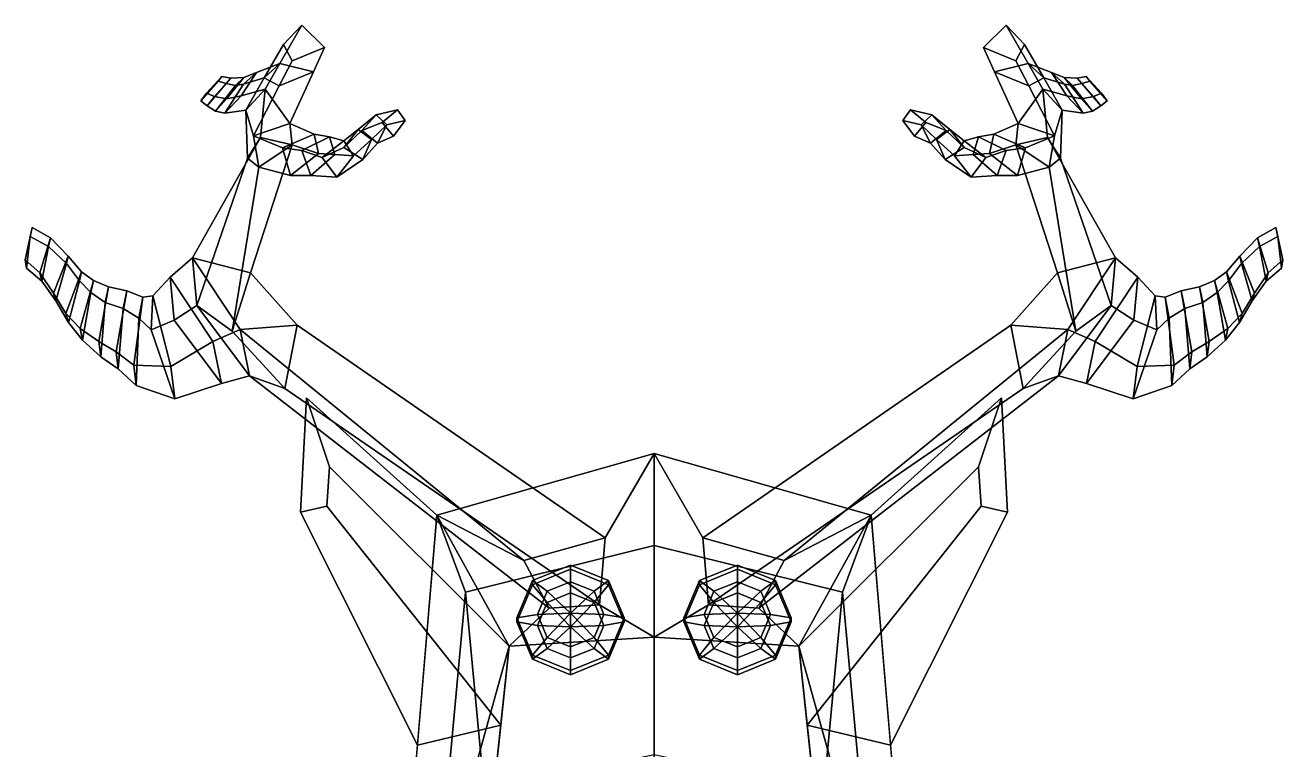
# Model space of a CAD drawing. Extents: x -89 to 89, y -151 to 298.
# Drawn here: x -89.2 to 89.2, y 194.7 to 297.6 of the extents above; entities that cross this region are included whole.
import ezdxf

# ---------------------------------------------------------------- set-up
doc = ezdxf.new("R2010")
doc.units = 0

msp = doc.modelspace()

# ---------------------------------------------------------------- linework, layer by layer
for points in [[(-53.081402, 292.147888, 215.285721), (-49.965714, 297.592224, 211.754578), (-52.565525, 294.862091, 210.579422), (-55.316818, 290.096283, 213.043335)], [(-53.081402, 292.147888, 215.285721), (-48.34111, 290.946564, 213.972672), (-46.742897, 294.436462, 211.88237), (-49.965714, 297.592224, 211.754578)], [(-49.965714, 297.592224, 211.754578), (-46.742897, 294.436462, 211.88237), (-51.337543, 292.542053, 210.204575), (-52.565525, 294.862091, 210.579422)], [(49.965714, 297.592224, 211.754578), (52.565525, 294.862091, 210.579422), (51.337543, 292.542053, 210.204575), (46.742897, 294.436462, 211.88237)], [(53.081402, 292.147888, 215.285721), (49.965714, 297.592224, 211.754578), (46.742897, 294.436462, 211.88237), (48.34111, 290.946564, 213.972672)], [(53.081402, 292.147888, 215.285721), (55.316818, 290.096283, 213.043335), (52.565525, 294.862091, 210.579422), (49.965714, 297.592224, 211.754578)], [(-55.316818, 290.096283, 213.043335), (-52.565525, 294.862091, 210.579422), (-51.337543, 292.542053, 210.204575), (-53.175957, 288.98056, 211.823776)], [(55.316818, 290.096283, 213.043335), (53.175957, 288.98056, 211.823776), (51.337543, 292.542053, 210.204575), (52.565525, 294.862091, 210.579422)], [(-48.34111, 290.946564, 213.972672), (-53.175957, 288.98056, 211.823776), (-51.337543, 292.542053, 210.204575), (-46.742897, 294.436462, 211.88237)], [(48.34111, 290.946564, 213.972672), (46.742897, 294.436462, 211.88237), (51.337543, 292.542053, 210.204575), (53.175957, 288.98056, 211.823776)], [(-55.175003, 288.489532, 217.658478), (-53.081402, 292.147888, 215.285721), (-56.407803, 290.881592, 212.844971), (-58.586052, 287.540375, 214.587341)], [(-53.081402, 292.147888, 215.285721), (-55.316818, 290.096283, 213.043335), (-58.243824, 289.204163, 210.530212), (-56.407803, 290.881592, 212.844971)], [(-51.682281, 283.650604, 218.34256), (-48.34111, 290.946564, 213.972672), (-53.081402, 292.147888, 215.285721), (-55.175003, 288.489532, 217.658478)], [(51.682281, 283.650604, 218.34256), (55.175003, 288.489532, 217.658478), (53.081402, 292.147888, 215.285721), (48.34111, 290.946564, 213.972672)], [(55.175003, 288.489532, 217.658478), (58.586052, 287.540375, 214.587341), (56.407803, 290.881592, 212.844971), (53.081402, 292.147888, 215.285721)], [(53.081402, 292.147888, 215.285721), (56.407803, 290.881592, 212.844971), (58.243824, 289.204163, 210.530212), (55.316818, 290.096283, 213.043335)], [(-64.323128, 286.84903, 200.748413), (-63.489468, 287.94754, 203.466599), (-61.349636, 290.284943, 203.656006), (-61.861752, 289.663055, 201.308746)], [(-60.696232, 289.32019, 205.012482), (-63.420002, 286.156982, 204.550644), (-64.323128, 286.84903, 200.748413), (-61.861752, 289.663055, 201.308746)], [(-62.396603, 287.443573, 207.51091), (-60.03949, 290.066162, 207.584213), (-61.349636, 290.284943, 203.656006), (-63.489468, 287.94754, 203.466599)], [(-59.382004, 289.032898, 208.809601), (-62.255955, 285.374634, 209.142166), (-63.420002, 286.156982, 204.550644), (-60.696232, 289.32019, 205.012482)], [(-60.653652, 287.146576, 212.044662), (-58.221508, 290.15152, 211.412369), (-60.03949, 290.066162, 207.584213), (-62.396603, 287.443573, 207.51091)], [(-58.243824, 289.204163, 210.530212), (-60.917786, 285.076477, 212.160278), (-62.255955, 285.374634, 209.142166), (-59.382004, 289.032898, 208.809601)], [(-60.03949, 290.066162, 207.584213), (-60.696232, 289.32019, 205.012482), (-61.861752, 289.663055, 201.308746), (-61.349636, 290.284943, 203.656006)], [(-55.316818, 290.096283, 213.043335), (-57.944077, 285.54541, 215.396133), (-60.917786, 285.076477, 212.160278), (-58.243824, 289.204163, 210.530212)], [(-58.221508, 290.15152, 211.412369), (-59.382004, 289.032898, 208.809601), (-60.696232, 289.32019, 205.012482), (-60.03949, 290.066162, 207.584213)], [(-58.586052, 287.540375, 214.587341), (-56.407803, 290.881592, 212.844971), (-58.221508, 290.15152, 211.412369), (-60.653652, 287.146576, 212.044662)], [(-56.407803, 290.881592, 212.844971), (-58.243824, 289.204163, 210.530212), (-59.382004, 289.032898, 208.809601), (-58.221508, 290.15152, 211.412369)], [(-56.850544, 281.861816, 215.060196), (-57.944077, 285.54541, 215.396133), (-55.316818, 290.096283, 213.043335), (-53.175957, 288.98056, 211.823776)], [(-51.682281, 283.650604, 218.34256), (-56.850544, 281.861816, 215.060196), (-53.175957, 288.98056, 211.823776), (-48.34111, 290.946564, 213.972672)], [(51.682281, 283.650604, 218.34256), (48.34111, 290.946564, 213.972672), (53.175957, 288.98056, 211.823776), (56.850544, 281.861816, 215.060196)], [(56.850544, 281.861816, 215.060196), (53.175957, 288.98056, 211.823776), (55.316818, 290.096283, 213.043335), (57.944077, 285.54541, 215.396133)], [(55.316818, 290.096283, 213.043335), (58.243824, 289.204163, 210.530212), (60.917786, 285.076477, 212.160278), (57.944077, 285.54541, 215.396133)], [(58.586052, 287.540375, 214.587341), (60.653652, 287.146576, 212.044662), (58.221508, 290.15152, 211.412369), (56.407803, 290.881592, 212.844971)], [(56.407803, 290.881592, 212.844971), (58.221508, 290.15152, 211.412369), (59.382004, 289.032898, 208.809601), (58.243824, 289.204163, 210.530212)], [(60.653652, 287.146576, 212.044662), (62.396603, 287.443573, 207.51091), (60.03949, 290.066162, 207.584213), (58.221508, 290.15152, 211.412369)], [(58.221508, 290.15152, 211.412369), (60.03949, 290.066162, 207.584213), (60.696232, 289.32019, 205.012482), (59.382004, 289.032898, 208.809601)], [(58.243824, 289.204163, 210.530212), (59.382004, 289.032898, 208.809601), (62.255955, 285.374634, 209.142166), (60.917786, 285.076477, 212.160278)], [(59.382004, 289.032898, 208.809601), (60.696232, 289.32019, 205.012482), (63.420002, 286.156982, 204.550644), (62.255955, 285.374634, 209.142166)], [(62.396603, 287.443573, 207.51091), (63.489468, 287.94754, 203.466599), (61.349636, 290.284943, 203.656006), (60.03949, 290.066162, 207.584213)], [(60.03949, 290.066162, 207.584213), (61.349636, 290.284943, 203.656006), (61.861752, 289.663055, 201.308746), (60.696232, 289.32019, 205.012482)], [(60.696232, 289.32019, 205.012482), (61.861752, 289.663055, 201.308746), (64.323128, 286.84903, 200.748413), (63.420002, 286.156982, 204.550644)], [(64.323128, 286.84903, 200.748413), (61.861752, 289.663055, 201.308746), (61.349636, 290.284943, 203.656006), (63.489468, 287.94754, 203.466599)], [(-63.420002, 286.156982, 204.550644), (-62.396603, 287.443573, 207.51091), (-63.489468, 287.94754, 203.466599), (-64.323128, 286.84903, 200.748413)], [(-62.255955, 285.374634, 209.142166), (-60.653652, 287.146576, 212.044662), (-62.396603, 287.443573, 207.51091), (-63.420002, 286.156982, 204.550644)], [(-60.917786, 285.076477, 212.160278), (-58.586052, 287.540375, 214.587341), (-60.653652, 287.146576, 212.044662), (-62.255955, 285.374634, 209.142166)], [(-57.944077, 285.54541, 215.396133), (-55.175003, 288.489532, 217.658478), (-58.586052, 287.540375, 214.587341), (-60.917786, 285.076477, 212.160278)], [(-55.870377, 281.623535, 221.46286), (-55.175003, 288.489532, 217.658478), (-57.944077, 285.54541, 215.396133), (-57.705181, 278.694183, 218.261032)], [(-55.870377, 281.623535, 221.46286), (-51.351543, 280.613037, 220.358444), (-51.682281, 283.650604, 218.34256), (-55.175003, 288.489532, 217.658478)], [(55.870377, 281.623535, 221.46286), (55.175003, 288.489532, 217.658478), (51.682281, 283.650604, 218.34256), (51.351543, 280.613037, 220.358444)], [(55.870377, 281.623535, 221.46286), (57.705181, 278.694183, 218.261032), (57.944077, 285.54541, 215.396133), (55.175003, 288.489532, 217.658478)], [(57.944077, 285.54541, 215.396133), (60.917786, 285.076477, 212.160278), (58.586052, 287.540375, 214.587341), (55.175003, 288.489532, 217.658478)], [(60.917786, 285.076477, 212.160278), (62.255955, 285.374634, 209.142166), (60.653652, 287.146576, 212.044662), (58.586052, 287.540375, 214.587341)], [(62.255955, 285.374634, 209.142166), (63.420002, 286.156982, 204.550644), (62.396603, 287.443573, 207.51091), (60.653652, 287.146576, 212.044662)], [(63.420002, 286.156982, 204.550644), (64.323128, 286.84903, 200.748413), (63.489468, 287.94754, 203.466599), (62.396603, 287.443573, 207.51091)], [(-57.705181, 278.694183, 218.261032), (-57.944077, 285.54541, 215.396133), (-56.850544, 281.861816, 215.060196), (-56.071655, 277.440369, 216.890625)], [(-44.008301, 280.21698, 210.470337), (-41.993748, 282.793518, 213.059067), (-39.440041, 284.871368, 211.351303), (-41.479095, 282.648407, 209.114502)], [(-41.993748, 282.793518, 213.059067), (-40.088383, 281.377411, 213.477753), (-37.893673, 283.432068, 211.835602), (-39.440041, 284.871368, 211.351303)], [(-41.479095, 282.648407, 209.114502), (-39.440041, 284.871368, 211.351303), (-36.415146, 285.57547, 209.653091), (-38.58345, 283.794006, 207.764709)], [(-39.440041, 284.871368, 211.351303), (-37.893673, 283.432068, 211.835602), (-35.334682, 284.077728, 210.271057), (-36.415146, 285.57547, 209.653091)], [(-37.893673, 283.432068, 211.835602), (-39.241405, 280.843689, 209.211594), (-36.955421, 281.815521, 208.094498), (-35.334682, 284.077728, 210.271057)], [(-36.955421, 281.815521, 208.094498), (-38.58345, 283.794006, 207.764709), (-36.415146, 285.57547, 209.653091), (-35.334682, 284.077728, 210.271057)], [(36.955421, 281.815521, 208.094498), (35.334682, 284.077728, 210.271057), (36.415146, 285.57547, 209.653091), (38.58345, 283.794006, 207.764709)], [(39.440041, 284.871368, 211.351303), (36.415146, 285.57547, 209.653091), (35.334682, 284.077728, 210.271057), (37.893673, 283.432068, 211.835602)], [(37.893673, 283.432068, 211.835602), (35.334682, 284.077728, 210.271057), (36.955421, 281.815521, 208.094498), (39.241405, 280.843689, 209.211594)], [(41.479095, 282.648407, 209.114502), (38.58345, 283.794006, 207.764709), (36.415146, 285.57547, 209.653091), (39.440041, 284.871368, 211.351303)], [(41.993748, 282.793518, 213.059067), (39.440041, 284.871368, 211.351303), (37.893673, 283.432068, 211.835602), (40.088383, 281.377411, 213.477753)], [(44.008301, 280.21698, 210.470337), (41.479095, 282.648407, 209.114502), (39.440041, 284.871368, 211.351303), (41.993748, 282.793518, 213.059067)], [(57.705181, 278.694183, 218.261032), (56.071655, 277.440369, 216.890625), (56.850544, 281.861816, 215.060196), (57.944077, 285.54541, 215.396133)], [(-56.850544, 281.861816, 215.060196), (-51.682281, 283.650604, 218.34256), (-48.218861, 282.141296, 216.698776), (-52.728737, 280.197357, 213.730423)], [(-52.728737, 280.197357, 213.730423), (-48.218861, 282.141296, 216.698776), (-46.040848, 281.734222, 215.517242), (-49.997608, 279.79364, 212.827393)], [(-51.682281, 283.650604, 218.34256), (-51.351543, 280.613037, 220.358444), (-47.594078, 279.36792, 218.362274), (-48.218861, 282.141296, 216.698776)], [(-48.218861, 282.141296, 216.698776), (-47.594078, 279.36792, 218.362274), (-45.282837, 279.235718, 216.920761), (-46.040848, 281.734222, 215.517242)], [(-47.105038, 278.826019, 211.90332), (-44.015598, 281.167847, 214.454803), (-41.993748, 282.793518, 213.059067), (-44.008301, 280.21698, 210.470337)], [(-44.015598, 281.167847, 214.454803), (-42.662128, 279.057037, 215.373352), (-40.088383, 281.377411, 213.477753), (-41.993748, 282.793518, 213.059067)], [(-41.301949, 278.510406, 210.424377), (-44.008301, 280.21698, 210.470337), (-41.479095, 282.648407, 209.114502), (-39.241405, 280.843689, 209.211594)], [(-39.241405, 280.843689, 209.211594), (-41.479095, 282.648407, 209.114502), (-38.58345, 283.794006, 207.764709), (-36.955421, 281.815521, 208.094498)], [(-40.088383, 281.377411, 213.477753), (-41.301949, 278.510406, 210.424377), (-39.241405, 280.843689, 209.211594), (-37.893673, 283.432068, 211.835602)], [(39.241405, 280.843689, 209.211594), (36.955421, 281.815521, 208.094498), (38.58345, 283.794006, 207.764709), (41.479095, 282.648407, 209.114502)], [(40.088383, 281.377411, 213.477753), (37.893673, 283.432068, 211.835602), (39.241405, 280.843689, 209.211594), (41.301949, 278.510406, 210.424377)], [(41.301949, 278.510406, 210.424377), (39.241405, 280.843689, 209.211594), (41.479095, 282.648407, 209.114502), (44.008301, 280.21698, 210.470337)], [(44.015598, 281.167847, 214.454803), (41.993748, 282.793518, 213.059067), (40.088383, 281.377411, 213.477753), (42.662128, 279.057037, 215.373352)], [(47.105038, 278.826019, 211.90332), (44.008301, 280.21698, 210.470337), (41.993748, 282.793518, 213.059067), (44.015598, 281.167847, 214.454803)], [(48.218861, 282.141296, 216.698776), (46.040848, 281.734222, 215.517242), (45.282837, 279.235718, 216.920761), (47.594078, 279.36792, 218.362274)], [(52.728737, 280.197357, 213.730423), (49.997608, 279.79364, 212.827393), (46.040848, 281.734222, 215.517242), (48.218861, 282.141296, 216.698776)], [(51.682281, 283.650604, 218.34256), (48.218861, 282.141296, 216.698776), (47.594078, 279.36792, 218.362274), (51.351543, 280.613037, 220.358444)], [(56.850544, 281.861816, 215.060196), (52.728737, 280.197357, 213.730423), (48.218861, 282.141296, 216.698776), (51.682281, 283.650604, 218.34256)], [(-65.490334, 264.572479, 230.910507), (-57.264008, 262.422821, 232.430176), (-51.351543, 280.613037, 220.358444), (-55.870377, 281.623535, 221.46286)], [(-64.869171, 257.78479, 227.004532), (-65.490334, 264.572479, 230.910507), (-55.870377, 281.623535, 221.46286), (-57.705181, 278.694183, 218.261032)], [(-59.864582, 254.165665, 226.526321), (-56.071655, 277.440369, 216.890625), (-51.351543, 280.613037, 220.358444), (-57.264008, 262.422821, 232.430176)], [(-56.071655, 277.440369, 216.890625), (-56.850544, 281.861816, 215.060196), (-52.728737, 280.197357, 213.730423), (-51.57272, 276.23819, 215.156006)], [(-51.351543, 280.613037, 220.358444), (-56.071655, 277.440369, 216.890625), (-51.57272, 276.23819, 215.156006), (-47.594078, 279.36792, 218.362274)], [(-49.997608, 279.79364, 212.827393), (-46.040848, 281.734222, 215.517242), (-44.015598, 281.167847, 214.454803), (-47.105038, 278.826019, 211.90332)], [(-46.040848, 281.734222, 215.517242), (-45.282837, 279.235718, 216.920761), (-42.662128, 279.057037, 215.373352), (-44.015598, 281.167847, 214.454803)], [(-42.662128, 279.057037, 215.373352), (-45.036663, 276.003723, 212.452332), (-41.301949, 278.510406, 210.424377), (-40.088383, 281.377411, 213.477753)], [(42.662128, 279.057037, 215.373352), (40.088383, 281.377411, 213.477753), (41.301949, 278.510406, 210.424377), (45.036663, 276.003723, 212.452332)], [(46.040848, 281.734222, 215.517242), (44.015598, 281.167847, 214.454803), (42.662128, 279.057037, 215.373352), (45.282837, 279.235718, 216.920761)], [(49.997608, 279.79364, 212.827393), (47.105038, 278.826019, 211.90332), (44.015598, 281.167847, 214.454803), (46.040848, 281.734222, 215.517242)], [(51.351543, 280.613037, 220.358444), (47.594078, 279.36792, 218.362274), (51.57272, 276.23819, 215.156006), (56.071655, 277.440369, 216.890625)], [(65.490334, 264.572479, 230.910507), (55.870377, 281.623535, 221.46286), (51.351543, 280.613037, 220.358444), (57.264008, 262.422821, 232.430176)], [(59.864582, 254.165665, 226.526321), (57.264008, 262.422821, 232.430176), (51.351543, 280.613037, 220.358444), (56.071655, 277.440369, 216.890625)], [(56.071655, 277.440369, 216.890625), (51.57272, 276.23819, 215.156006), (52.728737, 280.197357, 213.730423), (56.850544, 281.861816, 215.060196)], [(64.869171, 257.78479, 227.004532), (57.705181, 278.694183, 218.261032), (55.870377, 281.623535, 221.46286), (65.490334, 264.572479, 230.910507)], [(-64.869171, 257.78479, 227.004532), (-57.705181, 278.694183, 218.261032), (-56.071655, 277.440369, 216.890625), (-59.864582, 254.165665, 226.526321)], [(-51.57272, 276.23819, 215.156006), (-52.728737, 280.197357, 213.730423), (-49.997608, 279.79364, 212.827393), (-48.689106, 276.271942, 213.974976)], [(-47.594078, 279.36792, 218.362274), (-51.57272, 276.23819, 215.156006), (-48.689106, 276.271942, 213.974976), (-45.282837, 279.235718, 216.920761)], [(-48.689106, 276.271942, 213.974976), (-49.997608, 279.79364, 212.827393), (-47.105038, 278.826019, 211.90332), (-45.036663, 276.003723, 212.452332)], [(-45.282837, 279.235718, 216.920761), (-48.689106, 276.271942, 213.974976), (-45.036663, 276.003723, 212.452332), (-42.662128, 279.057037, 215.373352)], [(-45.036663, 276.003723, 212.452332), (-47.105038, 278.826019, 211.90332), (-44.008301, 280.21698, 210.470337), (-41.301949, 278.510406, 210.424377)], [(45.036663, 276.003723, 212.452332), (41.301949, 278.510406, 210.424377), (44.008301, 280.21698, 210.470337), (47.105038, 278.826019, 211.90332)], [(45.282837, 279.235718, 216.920761), (42.662128, 279.057037, 215.373352), (45.036663, 276.003723, 212.452332), (48.689106, 276.271942, 213.974976)], [(48.689106, 276.271942, 213.974976), (45.036663, 276.003723, 212.452332), (47.105038, 278.826019, 211.90332), (49.997608, 279.79364, 212.827393)], [(47.594078, 279.36792, 218.362274), (45.282837, 279.235718, 216.920761), (48.689106, 276.271942, 213.974976), (51.57272, 276.23819, 215.156006)], [(51.57272, 276.23819, 215.156006), (48.689106, 276.271942, 213.974976), (49.997608, 279.79364, 212.827393), (52.728737, 280.197357, 213.730423)], [(64.869171, 257.78479, 227.004532), (59.864582, 254.165665, 226.526321), (56.071655, 277.440369, 216.890625), (57.705181, 278.694183, 218.261032)], [(-89.247963, 264.292328, 204.55014), (-88.254265, 268.85379, 204.691238), (-88.525047, 267.610046, 202.247635), (-89.063248, 263.087433, 201.816635)], [(-87.141693, 262.435852, 207.4646), (-85.667999, 267.385986, 207.994644), (-88.254265, 268.85379, 204.691238), (-89.247963, 264.292328, 204.55014)], [(-85.667999, 267.385986, 207.994644), (-85.941101, 266.195129, 205.185654), (-88.525047, 267.610046, 202.247635), (-88.254265, 268.85379, 204.691238)], [(87.141693, 262.435852, 207.4646), (89.247963, 264.292328, 204.55014), (88.254265, 268.85379, 204.691238), (85.667999, 267.385986, 207.994644)], [(85.667999, 267.385986, 207.994644), (88.254265, 268.85379, 204.691238), (88.525047, 267.610046, 202.247635), (85.941101, 266.195129, 205.185654)], [(89.247963, 264.292328, 204.55014), (89.063248, 263.087433, 201.816635), (88.525047, 267.610046, 202.247635), (88.254265, 268.85379, 204.691238)], [(-85.941101, 266.195129, 205.185654), (-86.89193, 261.268402, 204.359238), (-89.063248, 263.087433, 201.816635), (-88.525047, 267.610046, 202.247635)], [(-85.238373, 259.544861, 210.851456), (-83.145988, 264.811981, 211.953308), (-85.667999, 267.385986, 207.994644), (-87.141693, 262.435852, 207.4646)], [(-83.38414, 263.749573, 208.726486), (-84.877174, 258.477905, 207.328995), (-86.89193, 261.268402, 204.359238), (-85.941101, 266.195129, 205.185654)], [(-83.145988, 264.811981, 211.953308), (-83.38414, 263.749573, 208.726486), (-85.941101, 266.195129, 205.185654), (-85.667999, 267.385986, 207.994644)], [(85.238373, 259.544861, 210.851456), (87.141693, 262.435852, 207.4646), (85.667999, 267.385986, 207.994644), (83.145988, 264.811981, 211.953308)], [(83.145988, 264.811981, 211.953308), (85.667999, 267.385986, 207.994644), (85.941101, 266.195129, 205.185654), (83.38414, 263.749573, 208.726486)], [(83.38414, 263.749573, 208.726486), (85.941101, 266.195129, 205.185654), (86.89193, 261.268402, 204.359238), (84.877174, 258.477905, 207.328995)], [(85.941101, 266.195129, 205.185654), (88.525047, 267.610046, 202.247635), (89.063248, 263.087433, 201.816635), (86.89193, 261.268402, 204.359238)], [(-86.89193, 261.268402, 204.359238), (-87.141693, 262.435852, 207.4646), (-89.247963, 264.292328, 204.55014), (-89.063248, 263.087433, 201.816635)], [(-83.489998, 256.648834, 214.12323), (-81.263657, 262.561218, 215.230591), (-83.145988, 264.811981, 211.953308), (-85.238373, 259.544861, 210.851456)], [(-81.263657, 262.561218, 215.230591), (-81.545784, 261.321533, 211.667084), (-83.38414, 263.749573, 208.726486), (-83.145988, 264.811981, 211.953308)], [(-58.748203, 254.394623, 236.554749), (-65.490334, 264.572479, 230.910507), (-68.680283, 261.830841, 229.205231), (-62.598759, 252.681992, 234.289383)], [(-65.490334, 264.572479, 230.910507), (-64.869171, 257.78479, 227.004532), (-68.116745, 255.719421, 225.695023), (-68.680283, 261.830841, 229.205231)], [(-58.748203, 254.394623, 236.554749), (-50.622543, 254.987778, 237.028763), (-57.264008, 262.422821, 232.430176), (-65.490334, 264.572479, 230.910507)], [(58.748203, 254.394623, 236.554749), (65.490334, 264.572479, 230.910507), (57.264008, 262.422821, 232.430176), (50.622543, 254.987778, 237.028763)], [(58.748203, 254.394623, 236.554749), (62.598759, 252.681992, 234.289383), (68.680283, 261.830841, 229.205231), (65.490334, 264.572479, 230.910507)], [(65.490334, 264.572479, 230.910507), (68.680283, 261.830841, 229.205231), (68.116745, 255.719421, 225.695023), (64.869171, 257.78479, 227.004532)], [(83.489998, 256.648834, 214.12323), (85.238373, 259.544861, 210.851456), (83.145988, 264.811981, 211.953308), (81.263657, 262.561218, 215.230591)], [(81.263657, 262.561218, 215.230591), (83.145988, 264.811981, 211.953308), (83.38414, 263.749573, 208.726486), (81.545784, 261.321533, 211.667084)], [(86.89193, 261.268402, 204.359238), (89.063248, 263.087433, 201.816635), (89.247963, 264.292328, 204.55014), (87.141693, 262.435852, 207.4646)], [(-84.877174, 258.477905, 207.328995), (-85.238373, 259.544861, 210.851456), (-87.141693, 262.435852, 207.4646), (-86.89193, 261.268402, 204.359238)], [(-81.545784, 261.321533, 211.667084), (-83.109917, 255.411407, 210.223694), (-84.877174, 258.477905, 207.328995), (-83.38414, 263.749573, 208.726486)], [(-81.448303, 254.525314, 217.172409), (-79.548698, 261.362183, 217.771744), (-81.263657, 262.561218, 215.230591), (-83.489998, 256.648834, 214.12323)], [(-79.548698, 261.362183, 217.771744), (-79.935165, 259.6633, 213.948639), (-81.545784, 261.321533, 211.667084), (-81.263657, 262.561218, 215.230591)], [(-50.622543, 254.987778, 237.028763), (-52.399681, 246.006943, 229.851746), (-59.864582, 254.165665, 226.526321), (-57.264008, 262.422821, 232.430176)], [(50.622543, 254.987778, 237.028763), (57.264008, 262.422821, 232.430176), (59.864582, 254.165665, 226.526321), (52.399681, 246.006943, 229.851746)], [(81.448303, 254.525314, 217.172409), (83.489998, 256.648834, 214.12323), (81.263657, 262.561218, 215.230591), (79.548698, 261.362183, 217.771744)], [(79.548698, 261.362183, 217.771744), (81.263657, 262.561218, 215.230591), (81.545784, 261.321533, 211.667084), (79.935165, 259.6633, 213.948639)], [(81.545784, 261.321533, 211.667084), (83.38414, 263.749573, 208.726486), (84.877174, 258.477905, 207.328995), (83.109917, 255.411407, 210.223694)], [(84.877174, 258.477905, 207.328995), (86.89193, 261.268402, 204.359238), (87.141693, 262.435852, 207.4646), (85.238373, 259.544861, 210.851456)], [(-79.935165, 259.6633, 213.948639), (-81.122849, 252.865692, 212.934082), (-83.109917, 255.411407, 210.223694), (-81.545784, 261.321533, 211.667084)], [(-78.804611, 252.675446, 220.555466), (-77.409111, 260.459686, 220.524033), (-79.548698, 261.362183, 217.771744), (-81.448303, 254.525314, 217.172409)], [(-77.409111, 260.459686, 220.524033), (-77.877769, 258.214172, 216.462311), (-79.935165, 259.6633, 213.948639), (-79.548698, 261.362183, 217.771744)], [(-68.680283, 261.830841, 229.205231), (-68.116745, 255.719421, 225.695023), (-71.373322, 254.365112, 223.936935), (-71.135727, 259.158752, 228.133957)], [(-62.598759, 252.681992, 234.289383), (-68.680283, 261.830841, 229.205231), (-71.135727, 259.158752, 228.133957), (-68.556953, 249.13826, 231.438873)], [(62.598759, 252.681992, 234.289383), (68.556953, 249.13826, 231.438873), (71.135727, 259.158752, 228.133957), (68.680283, 261.830841, 229.205231)], [(68.680283, 261.830841, 229.205231), (71.135727, 259.158752, 228.133957), (71.373322, 254.365112, 223.936935), (68.116745, 255.719421, 225.695023)], [(78.804611, 252.675446, 220.555466), (81.448303, 254.525314, 217.172409), (79.548698, 261.362183, 217.771744), (77.409111, 260.459686, 220.524033)], [(77.409111, 260.459686, 220.524033), (79.548698, 261.362183, 217.771744), (79.935165, 259.6633, 213.948639), (77.877769, 258.214172, 216.462311)], [(79.935165, 259.6633, 213.948639), (81.545784, 261.321533, 211.667084), (83.109917, 255.411407, 210.223694), (81.122849, 252.865692, 212.934082)], [(-83.109917, 255.411407, 210.223694), (-83.489998, 256.648834, 214.12323), (-85.238373, 259.544861, 210.851456), (-84.877174, 258.477905, 207.328995)], [(-77.877769, 258.214172, 216.462311), (-78.515724, 250.508896, 215.983627), (-81.122849, 252.865692, 212.934082), (-79.935165, 259.6633, 213.948639)], [(-76.348816, 251.240128, 223.543961), (-74.798256, 259.889252, 223.509033), (-77.409111, 260.459686, 220.524033), (-78.804611, 252.675446, 220.555466)], [(-74.798256, 259.889252, 223.509033), (-75.318977, 257.394318, 218.995987), (-77.877769, 258.214172, 216.462311), (-77.409111, 260.459686, 220.524033)], [(-73.845322, 249.322952, 226.877426), (-72.552277, 258.989899, 226.45369), (-74.798256, 259.889252, 223.509033), (-76.348816, 251.240128, 223.543961)], [(-72.552277, 258.989899, 226.45369), (-73.13456, 256.018921, 221.557327), (-75.318977, 257.394318, 218.995987), (-74.798256, 259.889252, 223.509033)], [(-68.556953, 249.13826, 231.438873), (-71.135727, 259.158752, 228.133957), (-72.552277, 258.989899, 226.45369), (-73.845322, 249.322952, 226.877426)], [(-71.135727, 259.158752, 228.133957), (-71.373322, 254.365112, 223.936935), (-73.13456, 256.018921, 221.557327), (-72.552277, 258.989899, 226.45369)], [(68.556953, 249.13826, 231.438873), (73.845322, 249.322952, 226.877426), (72.552277, 258.989899, 226.45369), (71.135727, 259.158752, 228.133957)], [(71.135727, 259.158752, 228.133957), (72.552277, 258.989899, 226.45369), (73.13456, 256.018921, 221.557327), (71.373322, 254.365112, 223.936935)], [(73.845322, 249.322952, 226.877426), (76.348816, 251.240128, 223.543961), (74.798256, 259.889252, 223.509033), (72.552277, 258.989899, 226.45369)], [(72.552277, 258.989899, 226.45369), (74.798256, 259.889252, 223.509033), (75.318977, 257.394318, 218.995987), (73.13456, 256.018921, 221.557327)], [(76.348816, 251.240128, 223.543961), (78.804611, 252.675446, 220.555466), (77.409111, 260.459686, 220.524033), (74.798256, 259.889252, 223.509033)], [(74.798256, 259.889252, 223.509033), (77.409111, 260.459686, 220.524033), (77.877769, 258.214172, 216.462311), (75.318977, 257.394318, 218.995987)], [(77.877769, 258.214172, 216.462311), (79.935165, 259.6633, 213.948639), (81.122849, 252.865692, 212.934082), (78.515724, 250.508896, 215.983627)], [(83.109917, 255.411407, 210.223694), (84.877174, 258.477905, 207.328995), (85.238373, 259.544861, 210.851456), (83.489998, 256.648834, 214.12323)], [(-75.318977, 257.394318, 218.995987), (-76.027809, 248.832779, 218.464127), (-78.515724, 250.508896, 215.983627), (-77.877769, 258.214172, 216.462311)], [(-73.13456, 256.018921, 221.557327), (-73.513901, 246.466553, 221.323273), (-76.027809, 248.832779, 218.464127), (-75.318977, 257.394318, 218.995987)], [(-64.869171, 257.78479, 227.004532), (-57.408005, 247.803055, 231.287109), (-61.389126, 246.746658, 229.55304), (-68.116745, 255.719421, 225.695023)], [(-57.408005, 247.803055, 231.287109), (-64.869171, 257.78479, 227.004532), (-59.864582, 254.165665, 226.526321), (-52.399681, 246.006943, 229.851746)], [(57.408005, 247.803055, 231.287109), (52.399681, 246.006943, 229.851746), (59.864582, 254.165665, 226.526321), (64.869171, 257.78479, 227.004532)], [(64.869171, 257.78479, 227.004532), (68.116745, 255.719421, 225.695023), (61.389126, 246.746658, 229.55304), (57.408005, 247.803055, 231.287109)], [(73.13456, 256.018921, 221.557327), (75.318977, 257.394318, 218.995987), (76.027809, 248.832779, 218.464127), (73.513901, 246.466553, 221.323273)], [(75.318977, 257.394318, 218.995987), (77.877769, 258.214172, 216.462311), (78.515724, 250.508896, 215.983627), (76.027809, 248.832779, 218.464127)], [(-81.122849, 252.865692, 212.934082), (-81.448303, 254.525314, 217.172409), (-83.489998, 256.648834, 214.12323), (-83.109917, 255.411407, 210.223694)], [(-71.373322, 254.365112, 223.936935), (-68.012543, 244.542892, 226.277618), (-73.513901, 246.466553, 221.323273), (-73.13456, 256.018921, 221.557327)], [(-68.116745, 255.719421, 225.695023), (-61.389126, 246.746658, 229.55304), (-68.012543, 244.542892, 226.277618), (-71.373322, 254.365112, 223.936935)], [(68.116745, 255.719421, 225.695023), (71.373322, 254.365112, 223.936935), (68.012543, 244.542892, 226.277618), (61.389126, 246.746658, 229.55304)], [(71.373322, 254.365112, 223.936935), (73.13456, 256.018921, 221.557327), (73.513901, 246.466553, 221.323273), (68.012543, 244.542892, 226.277618)], [(81.122849, 252.865692, 212.934082), (83.109917, 255.411407, 210.223694), (83.489998, 256.648834, 214.12323), (81.448303, 254.525314, 217.172409)], [(-78.515724, 250.508896, 215.983627), (-78.804611, 252.675446, 220.555466), (-81.448303, 254.525314, 217.172409), (-81.122849, 252.865692, 212.934082)], [(-57.408005, 247.803055, 231.287109), (-58.748203, 254.394623, 236.554749), (-62.598759, 252.681992, 234.289383), (-61.389126, 246.746658, 229.55304)], [(-58.748203, 254.394623, 236.554749), (-18.487617, 221.61351, 249.474121), (-6.925127, 224.827499, 249.927673), (-50.622543, 254.987778, 237.028763)], [(-18.487617, 221.61351, 249.474121), (-58.748203, 254.394623, 236.554749), (-57.408005, 247.803055, 231.287109), (-14.886034, 214.844635, 241.14064)], [(-6.925127, 224.827499, 249.927673), (-7.748694, 215.335846, 238.232254), (-52.399681, 246.006943, 229.851746), (-50.622543, 254.987778, 237.028763)], [(6.925127, 224.827499, 249.927673), (50.622543, 254.987778, 237.028763), (52.399681, 246.006943, 229.851746), (7.748694, 215.335846, 238.232254)], [(6.925127, 224.827499, 249.927673), (18.487617, 221.61351, 249.474121), (58.748203, 254.394623, 236.554749), (50.622543, 254.987778, 237.028763)], [(18.487617, 221.61351, 249.474121), (14.886034, 214.844635, 241.14064), (57.408005, 247.803055, 231.287109), (58.748203, 254.394623, 236.554749)], [(57.408005, 247.803055, 231.287109), (61.389126, 246.746658, 229.55304), (62.598759, 252.681992, 234.289383), (58.748203, 254.394623, 236.554749)], [(78.515724, 250.508896, 215.983627), (81.122849, 252.865692, 212.934082), (81.448303, 254.525314, 217.172409), (78.804611, 252.675446, 220.555466)], [(-76.027809, 248.832779, 218.464127), (-76.348816, 251.240128, 223.543961), (-78.804611, 252.675446, 220.555466), (-78.515724, 250.508896, 215.983627)], [(-61.389126, 246.746658, 229.55304), (-62.598759, 252.681992, 234.289383), (-68.556953, 249.13826, 231.438873), (-68.012543, 244.542892, 226.277618)], [(61.389126, 246.746658, 229.55304), (68.012543, 244.542892, 226.277618), (68.556953, 249.13826, 231.438873), (62.598759, 252.681992, 234.289383)], [(76.027809, 248.832779, 218.464127), (78.515724, 250.508896, 215.983627), (78.804611, 252.675446, 220.555466), (76.348816, 251.240128, 223.543961)], [(-73.513901, 246.466553, 221.323273), (-73.845322, 249.322952, 226.877426), (-76.348816, 251.240128, 223.543961), (-76.027809, 248.832779, 218.464127)], [(73.513901, 246.466553, 221.323273), (76.027809, 248.832779, 218.464127), (76.348816, 251.240128, 223.543961), (73.845322, 249.322952, 226.877426)], [(-68.012543, 244.542892, 226.277618), (-68.556953, 249.13826, 231.438873), (-73.845322, 249.322952, 226.877426), (-73.513901, 246.466553, 221.323273)], [(68.012543, 244.542892, 226.277618), (73.513901, 246.466553, 221.323273), (73.845322, 249.322952, 226.877426), (68.556953, 249.13826, 231.438873)], [(-14.886034, 214.844635, 241.14064), (-57.408005, 247.803055, 231.287109), (-52.399681, 246.006943, 229.851746), (-7.748694, 215.335846, 238.232254)], [(14.886034, 214.844635, 241.14064), (7.748694, 215.335846, 238.232254), (52.399681, 246.006943, 229.851746), (57.408005, 247.803055, 231.287109)], [(-49.297295, 244.680832, 244.329987), (-46.064518, 234.888809, 238.038849), (-46.443863, 229.342422, 237.364502), (-50.162544, 228.489502, 242.340881)], [(-50.162544, 228.489502, 242.340881), (-33.5881, 195.386566, 256.100891), (-30.833929, 228.026855, 260.072266), (-49.297295, 244.680832, 244.329987)], [(-46.064518, 234.888809, 238.038849), (-49.297295, 244.680832, 244.329987), (-30.833929, 228.026855, 260.072266), (-20.543692, 209.425217, 238.044083)], [(46.064518, 234.888809, 238.038849), (20.543692, 209.425217, 238.044083), (30.833929, 228.026855, 260.072266), (49.297295, 244.680832, 244.329987)], [(50.162544, 228.489502, 242.340881), (49.297295, 244.680832, 244.329987), (30.833929, 228.026855, 260.072266), (33.5881, 195.386566, 256.100891)], [(49.297295, 244.680832, 244.329987), (50.162544, 228.489502, 242.340881), (46.443863, 229.342422, 237.364502), (46.064518, 234.888809, 238.038849)], [(-18.487617, 221.61351, 249.474121), (-30.833929, 228.026855, 260.072266), (0, 236.816132, 261.306854), (-6.925127, 224.827499, 249.927673)], [(-30.833929, 228.026855, 260.072266), (-26.747549, 217.10788, 282.79715), (0, 223.738159, 283.620087), (0, 236.816132, 261.306854)], [(-7.748694, 215.335846, 238.232254), (-6.925127, 224.827499, 249.927673), (0, 236.816132, 261.306854), (0, 210.731979, 230.392181)], [(18.487617, 221.61351, 249.474121), (6.925127, 224.827499, 249.927673), (0, 236.816132, 261.306854), (30.833929, 228.026855, 260.072266)], [(7.748694, 215.335846, 238.232254), (0, 210.731979, 230.392181), (0, 236.816132, 261.306854), (6.925127, 224.827499, 249.927673)], [(30.833929, 228.026855, 260.072266), (0, 236.816132, 261.306854), (0, 223.738159, 283.620087), (26.747549, 217.10788, 282.79715)], [(-46.443863, 229.342422, 237.364502), (-46.064518, 234.888809, 238.038849), (-20.543692, 209.425217, 238.044083), (-21.751177, 198.242661, 236.710709)], [(46.443863, 229.342422, 237.364502), (21.751177, 198.242661, 236.710709), (20.543692, 209.425217, 238.044083), (46.064518, 234.888809, 238.038849)], [(-50.162544, 228.489502, 242.340881), (-46.443863, 229.342422, 237.364502), (-21.751177, 198.242661, 236.710709), (-33.5881, 195.386566, 256.100891)], [(50.162544, 228.489502, 242.340881), (33.5881, 195.386566, 256.100891), (21.751177, 198.242661, 236.710709), (46.443863, 229.342422, 237.364502)], [(-30.833929, 228.026855, 260.072266), (-35.789284, 169.299744, 252.926895), (-31.450859, 166.298355, 276.490845), (-26.747549, 217.10788, 282.79715)], [(-14.886034, 214.844635, 241.14064), (-20.543692, 209.425217, 238.044083), (-30.833929, 228.026855, 260.072266), (-18.487617, 221.61351, 249.474121)], [(14.886034, 214.844635, 241.14064), (18.487617, 221.61351, 249.474121), (30.833929, 228.026855, 260.072266), (20.543692, 209.425217, 238.044083)], [(30.833929, 228.026855, 260.072266), (26.747549, 217.10788, 282.79715), (31.450859, 166.298355, 276.490845), (35.789284, 169.299744, 252.926895)], [(0, 223.738159, 283.620087), (-26.747549, 217.10788, 282.79715), (-24.080034, 188.987213, 308.545013), (0, 194.077515, 309.32193)], [(0, 223.738159, 283.620087), (0, 194.077515, 309.32193), (24.080034, 188.987213, 308.545013), (26.747549, 217.10788, 282.79715)], [(-17.228367, 218.173492, 296.310699), (-11.839602, 220.365189, 296.582733), (-11.839602, 220.96225, 291.667358), (-17.228367, 218.770554, 291.395325)], [(-15.170033, 217.232513, 287.167786), (-17.228367, 218.770554, 291.395325), (-11.839602, 220.96225, 291.667358), (-11.839602, 218.587067, 287.335907)], [(-15.170033, 215.669403, 300.03656), (-11.839602, 217.023941, 300.204651), (-11.839602, 220.365189, 296.582733), (-17.228367, 218.173492, 296.310699)], [(-6.450836, 218.173492, 296.310699), (-6.450836, 218.770554, 291.395325), (-11.839602, 220.96225, 291.667358), (-11.839602, 220.365189, 296.582733)], [(-8.509171, 217.232513, 287.167786), (-11.839602, 218.587067, 287.335907), (-11.839602, 220.96225, 291.667358), (-6.450836, 218.770554, 291.395325)], [(-8.509171, 215.669403, 300.03656), (-6.450836, 218.173492, 296.310699), (-11.839602, 220.365189, 296.582733), (-11.839602, 217.023941, 300.204651)], [(6.450836, 218.173492, 296.310699), (11.839602, 220.365189, 296.582733), (11.839602, 220.96225, 291.667358), (6.450836, 218.770554, 291.395325)], [(8.509171, 217.232513, 287.167786), (6.450836, 218.770554, 291.395325), (11.839602, 220.96225, 291.667358), (11.839602, 218.587067, 287.335907)], [(8.509171, 215.669403, 300.03656), (11.839602, 217.023941, 300.204651), (11.839602, 220.365189, 296.582733), (6.450836, 218.173492, 296.310699)], [(17.228367, 218.173492, 296.310699), (17.228367, 218.770554, 291.395325), (11.839602, 220.96225, 291.667358), (11.839602, 220.365189, 296.582733)], [(15.170033, 217.232513, 287.167786), (11.839602, 218.587067, 287.335907), (11.839602, 220.96225, 291.667358), (17.228367, 218.770554, 291.395325)], [(15.170033, 215.669403, 300.03656), (17.228367, 218.173492, 296.310699), (11.839602, 220.365189, 296.582733), (11.839602, 217.023941, 300.204651)], [(-19.460461, 212.882324, 295.653992), (-17.228367, 218.173492, 296.310699), (-17.228367, 218.770554, 291.395325), (-19.460461, 213.479355, 290.738617)], [(-19.460461, 213.479355, 290.738617), (-17.228367, 218.770554, 291.395325), (-15.170033, 217.232513, 287.167786), (-16.549551, 213.962418, 286.761932)], [(-16.549551, 212.399292, 299.630676), (-15.170033, 215.669403, 300.03656), (-17.228367, 218.173492, 296.310699), (-19.460461, 212.882324, 295.653992)], [(-11.839602, 214.146896, 285.24295), (-15.170033, 217.232513, 287.167786), (-11.839602, 218.587067, 287.335907)], [(-11.839602, 214.146896, 285.24295), (-11.839602, 218.587067, 287.335907), (-8.509171, 217.232513, 287.167786)], [(-4.218741, 213.479355, 290.738617), (-7.129652, 213.962418, 286.761932), (-8.509171, 217.232513, 287.167786), (-6.450836, 218.770554, 291.395325)], [(-7.129652, 212.399292, 299.630676), (-4.218741, 212.882324, 295.653992), (-6.450836, 218.173492, 296.310699), (-8.509171, 215.669403, 300.03656)], [(-4.218741, 212.882324, 295.653992), (-4.218741, 213.479355, 290.738617), (-6.450836, 218.770554, 291.395325), (-6.450836, 218.173492, 296.310699)], [(4.218741, 212.882324, 295.653992), (6.450836, 218.173492, 296.310699), (6.450836, 218.770554, 291.395325), (4.218741, 213.479355, 290.738617)], [(4.218741, 213.479355, 290.738617), (6.450836, 218.770554, 291.395325), (8.509171, 217.232513, 287.167786), (7.129652, 213.962418, 286.761932)], [(7.129652, 212.399292, 299.630676), (8.509171, 215.669403, 300.03656), (6.450836, 218.173492, 296.310699), (4.218741, 212.882324, 295.653992)], [(11.839602, 214.146896, 285.24295), (8.509171, 217.232513, 287.167786), (11.839602, 218.587067, 287.335907)], [(11.839602, 214.146896, 285.24295), (11.839602, 218.587067, 287.335907), (15.170033, 217.232513, 287.167786)], [(19.460461, 213.479355, 290.738617), (16.549551, 213.962418, 286.761932), (15.170033, 217.232513, 287.167786), (17.228367, 218.770554, 291.395325)], [(16.549551, 212.399292, 299.630676), (19.460461, 212.882324, 295.653992), (17.228367, 218.173492, 296.310699), (15.170033, 215.669403, 300.03656)], [(19.460461, 212.882324, 295.653992), (19.460461, 213.479355, 290.738617), (17.228367, 218.770554, 291.395325), (17.228367, 218.173492, 296.310699)], [(-27.854828, 154.442703, 308.378754), (-24.080034, 188.987213, 308.545013), (-26.747549, 217.10788, 282.79715), (-31.450859, 166.298355, 276.490845)], [(-16.549551, 213.962418, 286.761932), (-15.170033, 217.232513, 287.167786), (-11.839602, 214.146896, 285.24295)], [(-11.839602, 212.214767, 301.149658), (-11.839602, 217.023941, 300.204651), (-15.170033, 215.669403, 300.03656)], [(-7.129652, 213.962418, 286.761932), (-11.839602, 214.146896, 285.24295), (-8.509171, 217.232513, 287.167786)], [(-11.839602, 212.214767, 301.149658), (-8.509171, 215.669403, 300.03656), (-11.839602, 217.023941, 300.204651)], [(7.129652, 213.962418, 286.761932), (8.509171, 217.232513, 287.167786), (11.839602, 214.146896, 285.24295)], [(11.839602, 212.214767, 301.149658), (11.839602, 217.023941, 300.204651), (8.509171, 215.669403, 300.03656)], [(16.549551, 213.962418, 286.761932), (11.839602, 214.146896, 285.24295), (15.170033, 217.232513, 287.167786)], [(11.839602, 212.214767, 301.149658), (15.170033, 215.669403, 300.03656), (11.839602, 217.023941, 300.204651)], [(27.854828, 154.442703, 308.378754), (31.450859, 166.298355, 276.490845), (26.747549, 217.10788, 282.79715), (24.080034, 188.987213, 308.545013)], [(-14.886034, 214.844635, 241.14064), (-7.748694, 215.335846, 238.232254), (0, 210.731979, 230.392181), (-20.543692, 209.425217, 238.044083)], [(-11.839602, 212.214767, 301.149658), (-15.170033, 215.669403, 300.03656), (-16.549551, 212.399292, 299.630676)], [(-11.839602, 212.214767, 301.149658), (-7.129652, 212.399292, 299.630676), (-8.509171, 215.669403, 300.03656)], [(14.886034, 214.844635, 241.14064), (20.543692, 209.425217, 238.044083), (0, 210.731979, 230.392181), (7.748694, 215.335846, 238.232254)], [(11.839602, 212.214767, 301.149658), (8.509171, 215.669403, 300.03656), (7.129652, 212.399292, 299.630676)], [(11.839602, 212.214767, 301.149658), (16.549551, 212.399292, 299.630676), (15.170033, 215.669403, 300.03656)], [(-17.228367, 208.188232, 290.081909), (-19.460461, 213.479355, 290.738617), (-16.549551, 213.962418, 286.761932), (-15.170033, 210.692291, 286.356049)], [(-17.228367, 207.591171, 294.997284), (-19.460461, 212.882324, 295.653992), (-19.460461, 213.479355, 290.738617), (-17.228367, 208.188232, 290.081909)], [(-17.228367, 207.591171, 294.997284), (-15.170033, 209.129196, 299.224792), (-16.549551, 212.399292, 299.630676), (-19.460461, 212.882324, 295.653992)], [(-15.170033, 210.692291, 286.356049), (-16.549551, 213.962418, 286.761932), (-11.839602, 214.146896, 285.24295)], [(-11.839602, 209.337769, 286.187897), (-15.170033, 210.692291, 286.356049), (-11.839602, 214.146896, 285.24295)], [(-11.839602, 209.337769, 286.187897), (-11.839602, 214.146896, 285.24295), (-8.509171, 210.692291, 286.356049)], [(-8.509171, 210.692291, 286.356049), (-11.839602, 214.146896, 285.24295), (-7.129652, 213.962418, 286.761932)], [(-6.450836, 208.188232, 290.081909), (-8.509171, 210.692291, 286.356049), (-7.129652, 213.962418, 286.761932), (-4.218741, 213.479355, 290.738617)], [(-6.450836, 207.591171, 294.997284), (-4.218741, 212.882324, 295.653992), (-7.129652, 212.399292, 299.630676), (-8.509171, 209.129196, 299.224792)], [(-6.450836, 207.591171, 294.997284), (-6.450836, 208.188232, 290.081909), (-4.218741, 213.479355, 290.738617), (-4.218741, 212.882324, 295.653992)], [(6.450836, 208.188232, 290.081909), (4.218741, 213.479355, 290.738617), (7.129652, 213.962418, 286.761932), (8.509171, 210.692291, 286.356049)], [(6.450836, 207.591171, 294.997284), (4.218741, 212.882324, 295.653992), (4.218741, 213.479355, 290.738617), (6.450836, 208.188232, 290.081909)], [(6.450836, 207.591171, 294.997284), (8.509171, 209.129196, 299.224792), (7.129652, 212.399292, 299.630676), (4.218741, 212.882324, 295.653992)], [(8.509171, 210.692291, 286.356049), (7.129652, 213.962418, 286.761932), (11.839602, 214.146896, 285.24295)], [(11.839602, 209.337769, 286.187897), (8.509171, 210.692291, 286.356049), (11.839602, 214.146896, 285.24295)], [(15.170033, 210.692291, 286.356049), (11.839602, 214.146896, 285.24295), (16.549551, 213.962418, 286.761932)], [(11.839602, 209.337769, 286.187897), (11.839602, 214.146896, 285.24295), (15.170033, 210.692291, 286.356049)], [(17.228367, 208.188232, 290.081909), (15.170033, 210.692291, 286.356049), (16.549551, 213.962418, 286.761932), (19.460461, 213.479355, 290.738617)], [(17.228367, 207.591171, 294.997284), (19.460461, 212.882324, 295.653992), (16.549551, 212.399292, 299.630676), (15.170033, 209.129196, 299.224792)], [(17.228367, 207.591171, 294.997284), (17.228367, 208.188232, 290.081909), (19.460461, 213.479355, 290.738617), (19.460461, 212.882324, 295.653992)], [(-32.170811, 167.656128, 189.324539), (-20.543692, 209.425217, 238.044083), (0, 210.731979, 230.392181), (0, 174.229324, 187.293106)], [(-11.839602, 205.996567, 289.809845), (-17.228367, 208.188232, 290.081909), (-15.170033, 210.692291, 286.356049), (-11.839602, 209.337769, 286.187897)], [(-15.170033, 209.129196, 299.224792), (-11.839602, 212.214767, 301.149658), (-16.549551, 212.399292, 299.630676)], [(-11.839602, 207.774673, 299.056671), (-11.839602, 212.214767, 301.149658), (-15.170033, 209.129196, 299.224792)], [(-8.509171, 209.129196, 299.224792), (-7.129652, 212.399292, 299.630676), (-11.839602, 212.214767, 301.149658)], [(-11.839602, 207.774673, 299.056671), (-8.509171, 209.129196, 299.224792), (-11.839602, 212.214767, 301.149658)], [(-11.839602, 205.996567, 289.809845), (-11.839602, 209.337769, 286.187897), (-8.509171, 210.692291, 286.356049), (-6.450836, 208.188232, 290.081909)], [(32.170811, 167.656128, 189.324539), (0, 174.229324, 187.293106), (0, 210.731979, 230.392181), (20.543692, 209.425217, 238.044083)], [(11.839602, 205.996567, 289.809845), (6.450836, 208.188232, 290.081909), (8.509171, 210.692291, 286.356049), (11.839602, 209.337769, 286.187897)], [(8.509171, 209.129196, 299.224792), (11.839602, 212.214767, 301.149658), (7.129652, 212.399292, 299.630676)], [(11.839602, 207.774673, 299.056671), (11.839602, 212.214767, 301.149658), (8.509171, 209.129196, 299.224792)], [(15.170033, 209.129196, 299.224792), (16.549551, 212.399292, 299.630676), (11.839602, 212.214767, 301.149658)], [(11.839602, 207.774673, 299.056671), (15.170033, 209.129196, 299.224792), (11.839602, 212.214767, 301.149658)], [(11.839602, 205.996567, 289.809845), (11.839602, 209.337769, 286.187897), (15.170033, 210.692291, 286.356049), (17.228367, 208.188232, 290.081909)], [(-32.170811, 167.656128, 189.324539), (-34.809177, 143.089203, 196.916931), (-23.602554, 181.096985, 234.66629), (-20.543692, 209.425217, 238.044083)], [(-11.839602, 205.399506, 294.72525), (-11.839602, 207.774673, 299.056671), (-15.170033, 209.129196, 299.224792), (-17.228367, 207.591171, 294.997284)], [(-11.839602, 205.399506, 294.72525), (-6.450836, 207.591171, 294.997284), (-8.509171, 209.129196, 299.224792), (-11.839602, 207.774673, 299.056671)], [(11.839602, 205.399506, 294.72525), (11.839602, 207.774673, 299.056671), (8.509171, 209.129196, 299.224792), (6.450836, 207.591171, 294.997284)], [(11.839602, 205.399506, 294.72525), (17.228367, 207.591171, 294.997284), (15.170033, 209.129196, 299.224792), (11.839602, 207.774673, 299.056671)], [(32.170811, 167.656128, 189.324539), (20.543692, 209.425217, 238.044083), (23.602554, 181.096985, 234.66629), (34.809177, 143.089203, 196.916931)], [(-11.839602, 205.399506, 294.72525), (-17.228367, 207.591171, 294.997284), (-17.228367, 208.188232, 290.081909), (-11.839602, 205.996567, 289.809845)], [(-11.839602, 205.399506, 294.72525), (-11.839602, 205.996567, 289.809845), (-6.450836, 208.188232, 290.081909), (-6.450836, 207.591171, 294.997284)], [(11.839602, 205.399506, 294.72525), (6.450836, 207.591171, 294.997284), (6.450836, 208.188232, 290.081909), (11.839602, 205.996567, 289.809845)], [(11.839602, 205.399506, 294.72525), (11.839602, 205.996567, 289.809845), (17.228367, 208.188232, 290.081909), (17.228367, 207.591171, 294.997284)], [(-33.5881, 195.386566, 256.100891), (-21.751177, 198.242661, 236.710709), (-23.602554, 181.096985, 234.66629), (-35.789284, 169.299744, 252.926895)], [(33.5881, 195.386566, 256.100891), (35.789284, 169.299744, 252.926895), (23.602554, 181.096985, 234.66629), (21.751177, 198.242661, 236.710709)]]:
    msp.add_3dface(points)

doc.saveas('drawing.dxf')
